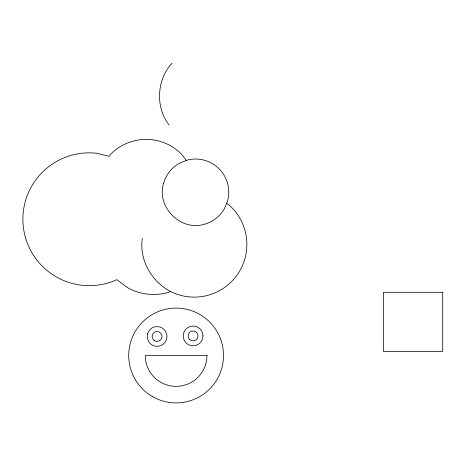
<?xml version="1.0" encoding="UTF-8"?>
<svg xmlns="http://www.w3.org/2000/svg" width="466" height="466" viewBox="0 0 466 466"><rect width="100%" height="100%" fill="white"/><g stroke="black" fill="none" stroke-linecap="round" stroke-linejoin="round"><path stroke-width="0.7" d="M142.311 238.51C139.084 259.964 151.648 281.709 170.643 291.559A52.652 52.652 0 0 0 229.167 205.104L226.593 203.362M172.082 63.096C156.739 79.558 155.149 107.174 169.088 124.935M170.48 291.448L168.15 292.456A53.136 53.136 0 0 1 127.754 287.767L116.75 279.594L115.859 280.136A66.417 66.417 0 0 1 23.626 229.155A66.417 66.417 0 0 1 96.736 153.256L109.12 156.331L110.925 153.978A49.815 49.815 0 0 1 181.373 153.978L186.324 160.432M206.974 355.535L145.252 355.5A30.855 30.855 0 0 0 176.09 386.361A30.855 30.855 0 0 0 206.962 355.535M163.484 183.645C156.419 207.16 180.639 231.386 204.155 224.321A33.208 33.208 0 0 0 224.321 208.844L227.635 200.834A33.208 33.208 0 0 0 186.965 160.164L178.956 163.479A33.208 33.208 0 0 0 163.484 183.645M147.547 333.901C146.703 337.273 147.687 340.937 150.104 343.436A9.873 9.873 0 0 0 157.089 346.331L159.64 345.993A9.873 9.873 0 0 0 164.073 329.468L162.022 327.901L159.64 326.916L157.089 326.579A9.873 9.873 0 0 0 147.547 333.901M202.966 335.899L202.634 338.456L201.644 340.838A9.873 9.873 0 0 1 193.093 345.778L190.536 345.44A9.873 9.873 0 0 1 188.136 327.359L190.536 326.363A9.873 9.873 0 0 1 202.634 333.347L202.966 335.899M442.7 292.31L383.442 292.31L383.442 351.562L442.7 351.562L442.7 292.31M154.619 340.733L153.594 339.947A4.94 4.94 0 0 1 155.399 331.815A4.94 4.94 0 0 1 162.005 336.883A4.94 4.94 0 0 1 154.619 340.733M152.411 396.554A47.404 47.404 0 0 0 223.517 355.5A47.404 47.404 0 0 0 152.411 314.445A47.404 47.404 0 0 0 152.411 396.554M189.598 339.394A4.94 4.94 0 0 0 197.864 337.18A4.94 4.94 0 0 0 191.811 331.134A4.94 4.94 0 0 0 189.598 339.394"/></g></svg>
